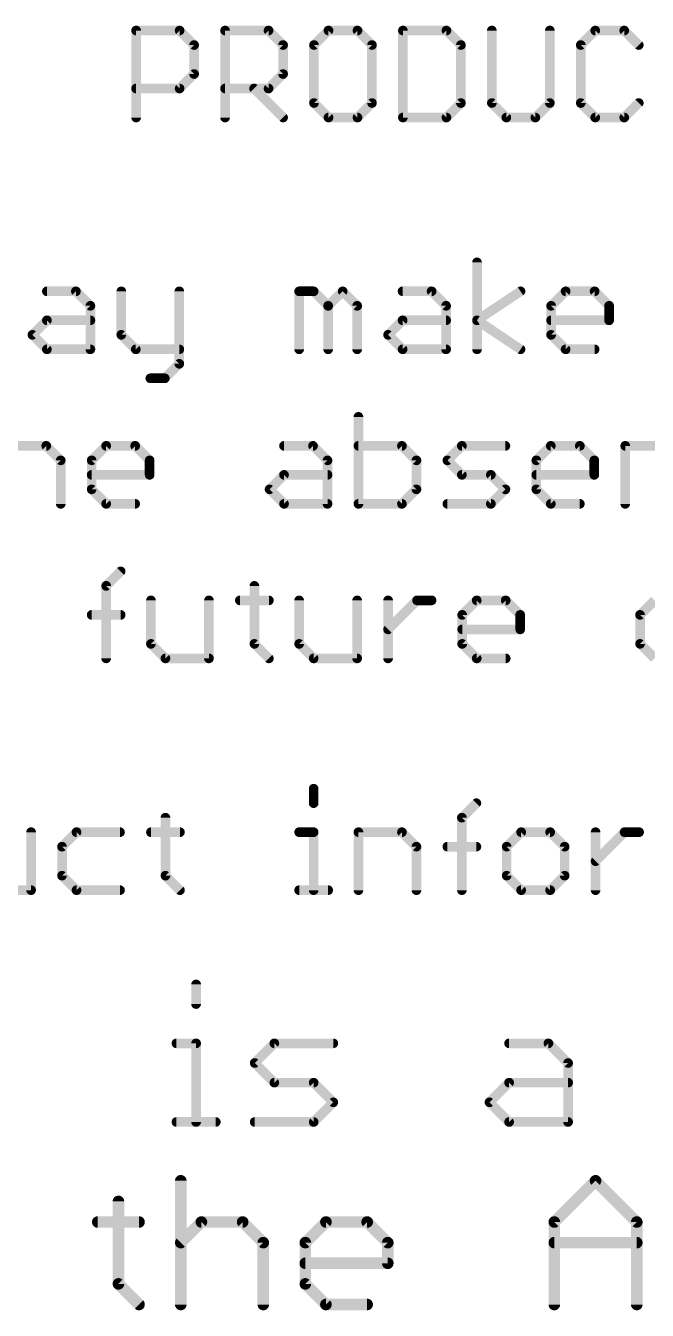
# Model space of a CAD drawing. Extents: x -20 to 130, y -23 to 56.
# Drawn here: x -10.28 to -2.1, y -22.86 to -5.97 of the extents above; entities that cross this region are included whole.
import ezdxf

# ---------------------------------------------------------------- set-up
doc = ezdxf.new("R2010")
doc.units = 0
doc.layers.add('1', color=22, linetype='CONTINUOUS')

msp = doc.modelspace()

# ---------------------------------------------------------------- linework, layer by layer
at = {"layer": '1'}
for points, const_width in [([(-8.7936, -6.0315, 1), (-8.8571, -6.0315)], 0.0635), ([(-8.8253, -5.9998, 1), (-8.8253, -6.0633)], 0.0635), ([(-8.2309, -6.0091, 1), (-8.2758, -6.054)], 0.0635), ([(-8.2533, -6.0633, 1), (-8.2533, -5.9998)], 0.0635), ([(-7.6242, -6.0315, 1), (-7.6877, -6.0315)], 0.0635), ([(-7.6559, -5.9998, 1), (-7.6559, -6.0633)], 0.0635), ([(-7.0615, -6.0091, 1), (-7.1064, -6.054)], 0.0635), ([(-7.0839, -6.0633, 1), (-7.0839, -5.9998)], 0.0635), ([(-6.2959, -5.9998, 1), (-6.2959, -6.0633)], 0.0635), ([(-6.2734, -6.054, 1), (-6.3183, -6.0091)], 0.0635), ([(-5.8921, -6.0091, 1), (-5.937, -6.054)], 0.0635), ([(-5.9146, -6.0633, 1), (-5.9146, -5.9998)], 0.0635), ([(-5.2854, -6.0315, 1), (-5.3489, -6.0315)], 0.0635), ([(-5.3171, -5.9998, 1), (-5.3171, -6.0633)], 0.0635), ([(-4.7227, -6.0091, 1), (-4.7676, -6.054)], 0.0635), ([(-4.7452, -6.0633, 1), (-4.7452, -5.9998)], 0.0635), ([(-4.116, -6.0315, 1), (-4.1795, -6.0315)], 0.0635), ([(-3.3533, -6.0315, 1), (-3.4168, -6.0315)], 0.0635), ([(-2.7877, -5.9998, 1), (-2.7877, -6.0633)], 0.0635), ([(-2.7652, -6.054, 1), (-2.8101, -6.0091)], 0.0635), ([(-2.3839, -6.0091, 1), (-2.4288, -6.054)], 0.0635), ([(-2.4064, -6.0633, 1), (-2.4064, -5.9998)], 0.0635), ([(-8.0309, -6.2222, 1), (-8.0944, -6.2222)], 0.0635), ([(-8.0851, -6.2446, 1), (-8.0402, -6.1997)], 0.0635), ([(-6.8615, -6.2222, 1), (-6.925, -6.2222)], 0.0635), ([(-6.9157, -6.2446, 1), (-6.8708, -6.1997)], 0.0635), ([(-6.4548, -6.2222, 1), (-6.5183, -6.2222)], 0.0635), ([(-6.509, -6.1997, 1), (-6.4641, -6.2446)], 0.0635), ([(-5.6921, -6.2222, 1), (-5.7556, -6.2222)], 0.0635), ([(-5.7463, -6.2446, 1), (-5.7014, -6.1997)], 0.0635), ([(-4.5227, -6.2222, 1), (-4.5862, -6.2222)], 0.0635), ([(-4.5769, -6.2446, 1), (-4.532, -6.1997)], 0.0635), ([(-2.9466, -6.2222, 1), (-3.0101, -6.2222)], 0.0635), ([(-3.0008, -6.1997, 1), (-2.9559, -6.2446)], 0.0635), ([(-2.2381, -6.2446, 1), (-2.1932, -6.1997)], 0.0635), ([(-8.0944, -6.6035, 1), (-8.0309, -6.6035)], 0.0635), ([(-8.0402, -6.626, 1), (-8.0851, -6.5811)], 0.0635), ([(-6.925, -6.6035, 1), (-6.8615, -6.6035)], 0.0635), ([(-6.8708, -6.626, 1), (-6.9157, -6.5811)], 0.0635), ([(-8.8253, -6.7624, 1), (-8.8253, -6.8259)], 0.0635), ([(-8.2758, -6.7717, 1), (-8.2309, -6.8166)], 0.0635), ([(-8.2533, -6.8259, 1), (-8.2533, -6.7624)], 0.0635), ([(-7.6559, -6.7624, 1), (-7.6559, -6.8259)], 0.0635), ([(-7.2522, -6.7717, 1), (-7.2971, -6.8166)], 0.0635), ([(-7.1064, -6.7717, 1), (-7.0615, -6.8166)], 0.0635), ([(-7.0839, -6.8259, 1), (-7.0839, -6.7624)], 0.0635), ([(-6.4641, -6.9624, 1), (-6.509, -7.0073)], 0.0635), ([(-5.7014, -7.0073, 1), (-5.7463, -6.9624)], 0.0635), ([(-4.532, -7.0073, 1), (-4.5769, -6.9624)], 0.0635), ([(-4.1253, -6.9624, 1), (-4.1702, -7.0073)], 0.0635), ([(-3.3626, -7.0073, 1), (-3.4075, -6.9624)], 0.0635), ([(-2.9559, -6.9624, 1), (-3.0008, -7.0073)], 0.0635), ([(-2.1932, -7.0073, 1), (-2.2381, -6.9624)], 0.0635), ([(-6.5183, -6.9848, 1), (-6.4548, -6.9848)], 0.0635), ([(-5.7556, -6.9848, 1), (-5.6921, -6.9848)], 0.0635), ([(-4.5862, -6.9848, 1), (-4.5227, -6.9848)], 0.0635), ([(-4.1795, -6.9848, 1), (-4.116, -6.9848)], 0.0635), ([(-3.4168, -6.9848, 1), (-3.3533, -6.9848)], 0.0635), ([(-3.0101, -6.9848, 1), (-2.9466, -6.9848)], 0.0635), ([(-8.8571, -7.1755, 1), (-8.7936, -7.1755)], 0.0635), ([(-7.6877, -7.1755, 1), (-7.6242, -7.1755)], 0.0635), ([(-6.9157, -7.198, 1), (-6.8708, -7.153)], 0.0635), ([(-6.2959, -7.1438, 1), (-6.2959, -7.2073)], 0.0635), ([(-6.3183, -7.198, 1), (-6.2734, -7.153)], 0.0635), ([(-5.937, -7.153, 1), (-5.8921, -7.198)], 0.0635), ([(-5.9146, -7.2073, 1), (-5.9146, -7.1438)], 0.0635), ([(-5.3489, -7.1755, 1), (-5.2854, -7.1755)], 0.0635), ([(-5.3171, -7.1438, 1), (-5.3171, -7.2073)], 0.0635), ([(-4.7676, -7.153, 1), (-4.7227, -7.198)], 0.0635), ([(-4.7452, -7.2073, 1), (-4.7452, -7.1438)], 0.0635), ([(-3.9571, -7.1438, 1), (-3.9571, -7.2073)], 0.0635), ([(-3.9795, -7.198, 1), (-3.9346, -7.153)], 0.0635), ([(-3.5982, -7.153, 1), (-3.5533, -7.198)], 0.0635), ([(-3.5758, -7.2073, 1), (-3.5758, -7.1438)], 0.0635), ([(-2.7877, -7.1438, 1), (-2.7877, -7.2073)], 0.0635), ([(-2.8101, -7.198, 1), (-2.7652, -7.153)], 0.0635), ([(-2.4288, -7.153, 1), (-2.3839, -7.198)], 0.0635), ([(-2.4064, -7.2073, 1), (-2.4064, -7.1438)], 0.0635), ([(-4.3109, -9.0795, 1), (-4.3744, -9.0795)], 0.0635), ([(-9.999, -9.4291, 1), (-9.999, -9.4926)], 0.0635), ([(-9.5952, -9.4384, 1), (-9.6401, -9.4833)], 0.0635), ([(-9.6176, -9.4926, 1), (-9.6176, -9.4291)], 0.0635), ([(-8.9885, -9.4609, 1), (-9.052, -9.4609)], 0.0635), ([(-8.2258, -9.4609, 1), (-8.2893, -9.4609)], 0.0635), ([(-6.6497, -9.4609, 1), (-6.7132, -9.4609)], 0.0635), ([(-6.6814, -9.4291, 1), (-6.6814, -9.4926)], 0.0635), ([(-6.4683, -9.4384, 1), (-6.5132, -9.4833)], 0.0635), ([(-6.4908, -9.4926, 1), (-6.4908, -9.4291)], 0.0635), ([(-6.087, -9.4384, 1), (-6.1319, -9.4833)], 0.0635), ([(-6.087, -9.4833, 1), (-6.1319, -9.4384)], 0.0635), ([(-5.3214, -9.4291, 1), (-5.3214, -9.4926)], 0.0635), ([(-4.9176, -9.4384, 1), (-4.9625, -9.4833)], 0.0635), ([(-4.9401, -9.4926, 1), (-4.9401, -9.4291)], 0.0635), ([(-3.753, -9.4873, 1), (-3.7883, -9.4344)], 0.0635), ([(-3.1775, -9.4291, 1), (-3.1775, -9.4926)], 0.0635), ([(-3.155, -9.4833, 1), (-3.1999, -9.4384)], 0.0635), ([(-2.7737, -9.4384, 1), (-2.8186, -9.4833)], 0.0635), ([(-2.7962, -9.4926, 1), (-2.7962, -9.4291)], 0.0635), ([(-9.3952, -9.6515, 1), (-9.4587, -9.6515)], 0.0635), ([(-9.4494, -9.674, 1), (-9.4045, -9.6291)], 0.0635), ([(-6.2684, -9.6515, 1), (-6.3319, -9.6515)], 0.0635), ([(-6.3226, -9.6291, 1), (-6.2777, -9.674)], 0.0635), ([(-6.3226, -9.674, 1), (-6.2777, -9.6291)], 0.0635), ([(-5.887, -9.6515, 1), (-5.9505, -9.6515)], 0.0635), ([(-5.9412, -9.674, 1), (-5.8963, -9.6291)], 0.0635), ([(-4.7176, -9.6515, 1), (-4.7811, -9.6515)], 0.0635), ([(-4.7718, -9.674, 1), (-4.7269, -9.6291)], 0.0635), ([(-3.3364, -9.6515, 1), (-3.3999, -9.6515)], 0.0635), ([(-3.3906, -9.6291, 1), (-3.3457, -9.674)], 0.0635), ([(-2.5737, -9.6515, 1), (-2.6372, -9.6515)], 0.0635), ([(-2.6279, -9.674, 1), (-2.583, -9.6291)], 0.0635), ([(-9.999, -9.8104, 1), (-9.999, -9.8739)], 0.0635), ([(-9.9765, -9.8646, 1), (-10.0214, -9.8197)], 0.0635), ([(-9.427, -9.8739, 1), (-9.427, -9.8104)], 0.0635), ([(-5.3214, -9.8104, 1), (-5.3214, -9.8739)], 0.0635), ([(-5.2989, -9.8646, 1), (-5.3438, -9.8197)], 0.0635), ([(-4.7494, -9.8739, 1), (-4.7494, -9.8104)], 0.0635), ([(-4.325, -9.8158, 1), (-4.3603, -9.8686)], 0.0635), ([(-4.3603, -9.8158, 1), (-4.325, -9.8686)], 0.0635), ([(-3.3681, -9.8104, 1), (-3.3681, -9.8739)], 0.0635), ([(-2.6055, -9.8739, 1), (-2.6055, -9.8104)], 0.0635), ([(-2.6372, -9.8422, 1), (-2.5737, -9.8422)], 0.0635), ([(-10.1672, -10.0104, 1), (-10.2121, -10.0553)], 0.0635), ([(-10.2121, -10.0104, 1), (-10.1672, -10.0553)], 0.0635), ([(-9.052, -10.0328, 1), (-8.9885, -10.0328)], 0.0635), ([(-8.9978, -10.0104, 1), (-9.0427, -10.0553)], 0.0635), ([(-5.4896, -10.0104, 1), (-5.5345, -10.0553)], 0.0635), ([(-5.5345, -10.0104, 1), (-5.4896, -10.0553)], 0.0635), ([(-3.3999, -10.0328, 1), (-3.3364, -10.0328)], 0.0635), ([(-3.3457, -10.0104, 1), (-3.3906, -10.0553)], 0.0635), ([(-9.999, -10.1918, 1), (-9.999, -10.2553)], 0.0635), ([(-10.0214, -10.246, 1), (-9.9765, -10.201)], 0.0635), ([(-9.4587, -10.2235, 1), (-9.3952, -10.2235)], 0.0635), ([(-9.427, -10.2553, 1), (-9.427, -10.1918)], 0.0635), ([(-8.8296, -10.1918, 1), (-8.8296, -10.2553)], 0.0635), ([(-8.852, -10.246, 1), (-8.8071, -10.201)], 0.0635), ([(-8.2576, -10.2553, 1), (-8.2576, -10.1918)], 0.0635), ([(-6.7132, -10.2235, 1), (-6.6497, -10.2235)], 0.0635), ([(-6.3319, -10.2235, 1), (-6.2684, -10.2235)], 0.0635), ([(-5.9505, -10.2235, 1), (-5.887, -10.2235)], 0.0635), ([(-5.3214, -10.1918, 1), (-5.3214, -10.2553)], 0.0635), ([(-5.3438, -10.246, 1), (-5.2989, -10.201)], 0.0635), ([(-4.7811, -10.2235, 1), (-4.7176, -10.2235)], 0.0635), ([(-4.7494, -10.2553, 1), (-4.7494, -10.1918)], 0.0635), ([(-4.3744, -10.2235, 1), (-4.3109, -10.2235)], 0.0635), ([(-3.7883, -10.2499, 1), (-3.753, -10.1971)], 0.0635), ([(-3.1775, -10.1918, 1), (-3.1775, -10.2553)], 0.0635), ([(-3.1999, -10.246, 1), (-3.155, -10.201)], 0.0635), ([(-2.7962, -10.2553, 1), (-2.7962, -10.1918)], 0.0635), ([(-8.2893, -10.4142, 1), (-8.2258, -10.4142)], 0.0635), ([(-8.2351, -10.4366, 1), (-8.28, -10.3917)], 0.0635), ([(-8.6389, -10.5731, 1), (-8.6389, -10.6366)], 0.0635), ([(-8.4707, -10.5824, 1), (-8.4258, -10.6273)], 0.0635), ([(-8.4482, -10.6366, 1), (-8.4482, -10.5731)], 0.0635), ([(-5.8701, -11.1115, 1), (-5.9336, -11.1115)], 0.0635), ([(-9.985, -11.4704, 1), (-10.0299, -11.5153)], 0.0635), ([(-10.0074, -11.5246, 1), (-10.0074, -11.4611)], 0.0635), ([(-9.2194, -11.4611, 1), (-9.2194, -11.5246)], 0.0635), ([(-9.1969, -11.5153, 1), (-9.2418, -11.4704)], 0.0635), ([(-8.8156, -11.4704, 1), (-8.8605, -11.5153)], 0.0635), ([(-8.838, -11.5246, 1), (-8.838, -11.4611)], 0.0635), ([(-6.8806, -11.4611, 1), (-6.8806, -11.5246)], 0.0635), ([(-6.4768, -11.4704, 1), (-6.5217, -11.5153)], 0.0635), ([(-6.4992, -11.5246, 1), (-6.4992, -11.4611)], 0.0635), ([(-5.9018, -11.4611, 1), (-5.9018, -11.5246)], 0.0635), ([(-5.3074, -11.4704, 1), (-5.3523, -11.5153)], 0.0635), ([(-5.3299, -11.5246, 1), (-5.3299, -11.4611)], 0.0635), ([(-4.5418, -11.4611, 1), (-4.5418, -11.5246)], 0.0635), ([(-4.5193, -11.5153, 1), (-4.5642, -11.4704)], 0.0635), ([(-3.9698, -11.5246, 1), (-3.9698, -11.4611)], 0.0635), ([(-3.3724, -11.4611, 1), (-3.3724, -11.5246)], 0.0635), ([(-3.3499, -11.5153, 1), (-3.3948, -11.4704)], 0.0635), ([(-2.9686, -11.4704, 1), (-3.0135, -11.5153)], 0.0635), ([(-2.9911, -11.5246, 1), (-2.9911, -11.4611)], 0.0635), ([(-2.3937, -11.4611, 1), (-2.3937, -11.5246)], 0.0635), ([(-2.3619, -11.4929, 1), (-2.4254, -11.4929)], 0.0635), ([(-9.785, -11.6835, 1), (-9.8485, -11.6835)], 0.0635), ([(-9.8392, -11.706, 1), (-9.7943, -11.6611)], 0.0635), ([(-9.3783, -11.6835, 1), (-9.4418, -11.6835)], 0.0635), ([(-9.4325, -11.6611, 1), (-9.3876, -11.706)], 0.0635), ([(-8.6156, -11.6835, 1), (-8.6791, -11.6835)], 0.0635), ([(-8.6698, -11.706, 1), (-8.6249, -11.6611)], 0.0635), ([(-6.2768, -11.6835, 1), (-6.3403, -11.6835)], 0.0635), ([(-6.331, -11.706, 1), (-6.2861, -11.6611)], 0.0635), ([(-5.1074, -11.6835, 1), (-5.1709, -11.6835)], 0.0635), ([(-5.1616, -11.706, 1), (-5.1167, -11.6611)], 0.0635), ([(-4.71, -11.6611, 1), (-4.7549, -11.706)], 0.0635), ([(-4.7549, -11.6611, 1), (-4.71, -11.706)], 0.0635), ([(-3.5313, -11.6835, 1), (-3.5948, -11.6835)], 0.0635), ([(-3.5855, -11.6611, 1), (-3.5406, -11.706)], 0.0635), ([(-2.7686, -11.6835, 1), (-2.8321, -11.6835)], 0.0635), ([(-2.8228, -11.706, 1), (-2.7779, -11.6611)], 0.0635), ([(-9.41, -11.8424, 1), (-9.41, -11.9059)], 0.0635), ([(-8.6474, -11.9059, 1), (-8.6474, -11.8424)], 0.0635), ([(-6.8806, -11.8424, 1), (-6.8806, -11.9059)], 0.0635), ([(-6.8581, -11.8966, 1), (-6.903, -11.8517)], 0.0635), ([(-6.3086, -11.9059, 1), (-6.3086, -11.8424)], 0.0635), ([(-4.5418, -11.8424, 1), (-4.5418, -11.9059)], 0.0635), ([(-4.5642, -11.8966, 1), (-4.5193, -11.8517)], 0.0635), ([(-4.138, -11.8517, 1), (-4.1829, -11.8966)], 0.0635), ([(-4.1605, -11.9059, 1), (-4.1605, -11.8424)], 0.0635), ([(-3.563, -11.8424, 1), (-3.563, -11.9059)], 0.0635), ([(-2.8004, -11.9059, 1), (-2.8004, -11.8424)], 0.0635), ([(-8.6791, -11.8742, 1), (-8.6156, -11.8742)], 0.0635), ([(-2.8321, -11.8742, 1), (-2.7686, -11.8742)], 0.0635), ([(-9.4418, -12.0648, 1), (-9.3783, -12.0648)], 0.0635), ([(-9.3876, -12.0424, 1), (-9.4325, -12.0873)], 0.0635), ([(-7.0488, -12.0424, 1), (-7.0937, -12.0873)], 0.0635), ([(-7.0937, -12.0424, 1), (-7.0488, -12.0873)], 0.0635), ([(-5.1709, -12.0648, 1), (-5.1074, -12.0648)], 0.0635), ([(-5.1167, -12.0873, 1), (-5.1616, -12.0424)], 0.0635), ([(-3.9473, -12.0873, 1), (-3.9922, -12.0424)], 0.0635), ([(-3.9922, -12.0873, 1), (-3.9473, -12.0424)], 0.0635), ([(-3.5948, -12.0648, 1), (-3.5313, -12.0648)], 0.0635), ([(-3.5406, -12.0424, 1), (-3.5855, -12.0873)], 0.0635), ([(-9.8485, -12.2555, 1), (-9.785, -12.2555)], 0.0635), ([(-9.2194, -12.2238, 1), (-9.2194, -12.2873)], 0.0635), ([(-9.2418, -12.278, 1), (-9.1969, -12.233)], 0.0635), ([(-8.838, -12.2873, 1), (-8.838, -12.2238)], 0.0635), ([(-6.8806, -12.2238, 1), (-6.8806, -12.2873)], 0.0635), ([(-6.903, -12.278, 1), (-6.8581, -12.233)], 0.0635), ([(-6.3403, -12.2555, 1), (-6.2768, -12.2555)], 0.0635), ([(-6.3086, -12.2873, 1), (-6.3086, -12.2238)], 0.0635), ([(-5.9018, -12.2238, 1), (-5.9018, -12.2873)], 0.0635), ([(-5.9336, -12.2555, 1), (-5.8701, -12.2555)], 0.0635), ([(-5.3523, -12.233, 1), (-5.3074, -12.278)], 0.0635), ([(-5.3299, -12.2873, 1), (-5.3299, -12.2238)], 0.0635), ([(-4.7324, -12.2238, 1), (-4.7324, -12.2873)], 0.0635), ([(-4.1829, -12.233, 1), (-4.138, -12.278)], 0.0635), ([(-4.1605, -12.2873, 1), (-4.1605, -12.2238)], 0.0635), ([(-3.3724, -12.2238, 1), (-3.3724, -12.2873)], 0.0635), ([(-3.3948, -12.278, 1), (-3.3499, -12.233)], 0.0635), ([(-2.9911, -12.2873, 1), (-2.9911, -12.2238)], 0.0635), ([(-2.4254, -12.2555, 1), (-2.3619, -12.2555)], 0.0635), ([(-9.0063, -13.166, 1), (-9.0512, -13.1211)], 0.0635), ([(-9.1876, -13.3342, 1), (-9.2511, -13.3342)], 0.0635), ([(-9.2418, -13.3117, 1), (-9.1969, -13.3566)], 0.0635), ([(-7.2386, -13.3342, 1), (-7.3021, -13.3342)], 0.0635), ([(-8.5987, -13.5249, 1), (-8.6622, -13.5249)], 0.0635), ([(-7.836, -13.5249, 1), (-7.8995, -13.5249)], 0.0635), ([(-7.461, -13.4931, 1), (-7.461, -13.5566)], 0.0635), ([(-7.0797, -13.5566, 1), (-7.0797, -13.4931)], 0.0635), ([(-6.6497, -13.5249, 1), (-6.7132, -13.5249)], 0.0635), ([(-5.887, -13.5249, 1), (-5.9505, -13.5249)], 0.0635), ([(-5.4803, -13.5249, 1), (-5.5438, -13.5249)], 0.0635), ([(-5.1307, -13.4931, 1), (-5.1307, -13.5566)], 0.0635), ([(-5.1083, -13.5473, 1), (-5.1532, -13.5024)], 0.0635), ([(-4.9401, -13.5566, 1), (-4.9401, -13.4931)], 0.0635), ([(-4.3469, -13.4931, 1), (-4.3469, -13.5566)], 0.0635), ([(-4.3244, -13.5473, 1), (-4.3693, -13.5024)], 0.0635), ([(-3.9431, -13.5024, 1), (-3.988, -13.5473)], 0.0635), ([(-3.9656, -13.5566, 1), (-3.9656, -13.4931)], 0.0635), ([(-9.41, -13.6838, 1), (-9.41, -13.7473)], 0.0635), ([(-9.0287, -13.7473, 1), (-9.0287, -13.6838)], 0.0635), ([(-4.5058, -13.7155, 1), (-4.5693, -13.7155)], 0.0635), ([(-4.56, -13.6931, 1), (-4.5151, -13.738)], 0.0635), ([(-3.7431, -13.7155, 1), (-3.8066, -13.7155)], 0.0635), ([(-3.7973, -13.738, 1), (-3.7524, -13.6931)], 0.0635), ([(-2.167, -13.7155, 1), (-2.2305, -13.7155)], 0.0635), ([(-2.2212, -13.6931, 1), (-2.1763, -13.738)], 0.0635), ([(-4.5375, -13.8744, 1), (-4.5375, -13.9379)], 0.0635), ([(-3.7749, -13.9379, 1), (-3.7749, -13.8744)], 0.0635), ([(-5.5345, -13.8837, 1), (-5.4896, -13.9286)], 0.0635), ([(-3.8066, -13.9062, 1), (-3.7431, -13.9062)], 0.0635), ([(-8.6622, -14.0968, 1), (-8.5987, -14.0968)], 0.0635), ([(-8.608, -14.0744, 1), (-8.6529, -14.1193)], 0.0635), ([(-7.3021, -14.0968, 1), (-7.2386, -14.0968)], 0.0635), ([(-7.2479, -14.0744, 1), (-7.2928, -14.1193)], 0.0635), ([(-6.659, -14.0744, 1), (-6.7039, -14.1193)], 0.0635), ([(-6.7132, -14.0968, 1), (-6.6497, -14.0968)], 0.0635), ([(-4.5151, -14.0744, 1), (-4.56, -14.1193)], 0.0635), ([(-4.5693, -14.0968, 1), (-4.5058, -14.0968)], 0.0635), ([(-2.2305, -14.0968, 1), (-2.167, -14.0968)], 0.0635), ([(-2.1763, -14.0744, 1), (-2.2212, -14.1193)], 0.0635), ([(-9.2511, -14.2875, 1), (-9.1876, -14.2875)], 0.0635), ([(-8.4398, -14.2558, 1), (-8.4398, -14.3193)], 0.0635), ([(-8.4622, -14.31, 1), (-8.4173, -14.265)], 0.0635), ([(-7.8995, -14.2875, 1), (-7.836, -14.2875)], 0.0635), ([(-7.8678, -14.3193, 1), (-7.8678, -14.2558)], 0.0635), ([(-7.1022, -14.31, 1), (-7.0573, -14.265)], 0.0635), ([(-6.4908, -14.2558, 1), (-6.4908, -14.3193)], 0.0635), ([(-6.5132, -14.31, 1), (-6.4683, -14.265)], 0.0635), ([(-5.9505, -14.2875, 1), (-5.887, -14.2875)], 0.0635), ([(-5.9188, -14.3193, 1), (-5.9188, -14.2558)], 0.0635), ([(-5.5438, -14.2875, 1), (-5.4803, -14.2875)], 0.0635), ([(-4.3469, -14.2558, 1), (-4.3469, -14.3193)], 0.0635), ([(-4.3693, -14.31, 1), (-4.3244, -14.265)], 0.0635), ([(-3.9656, -14.3193, 1), (-3.9656, -14.2558)], 0.0635), ([(-6.459, -16.0009, 1), (-6.5225, -16.0009)], 0.0635), ([(-6.5225, -16.1915, 1), (-6.459, -16.1915)], 0.0635), ([(-4.3287, -16.214, 1), (-4.3736, -16.1691)], 0.0635), ([(-8.408, -16.3822, 1), (-8.4715, -16.3822)], 0.0635), ([(-4.51, -16.3822, 1), (-4.5735, -16.3822)], 0.0635), ([(-4.5642, -16.3597, 1), (-4.5193, -16.4046)], 0.0635), ([(-10.1748, -16.5729, 1), (-10.2383, -16.5729)], 0.0635), ([(-9.6092, -16.5411, 1), (-9.6092, -16.6046)], 0.0635), ([(-9.5867, -16.5953, 1), (-9.6316, -16.5504)], 0.0635), ([(-9.0372, -16.6046, 1), (-9.0372, -16.5411)], 0.0635), ([(-8.6304, -16.5411, 1), (-8.6304, -16.6046)], 0.0635), ([(-8.2491, -16.6046, 1), (-8.2491, -16.5411)], 0.0635), ([(-6.6814, -16.5411, 1), (-6.6814, -16.6046)], 0.0635), ([(-6.459, -16.5729, 1), (-6.5225, -16.5729)], 0.0635), ([(-6.4908, -16.6046, 1), (-6.4908, -16.5411)], 0.0635), ([(-5.8701, -16.5729, 1), (-5.9336, -16.5729)], 0.0635), ([(-5.9018, -16.5411, 1), (-5.9018, -16.6046)], 0.0635), ([(-5.3074, -16.5504, 1), (-5.3523, -16.5953)], 0.0635), ([(-5.3299, -16.6046, 1), (-5.3299, -16.5411)], 0.0635), ([(-3.7622, -16.5411, 1), (-3.7622, -16.6046)], 0.0635), ([(-3.7397, -16.5953, 1), (-3.7846, -16.5504)], 0.0635), ([(-3.3584, -16.5504, 1), (-3.4033, -16.5953)], 0.0635), ([(-3.3809, -16.6046, 1), (-3.3809, -16.5411)], 0.0635), ([(-2.7517, -16.5729, 1), (-2.8152, -16.5729)], 0.0635), ([(-2.4021, -16.5411, 1), (-2.4021, -16.6046)], 0.0635), ([(-2.3797, -16.5953, 1), (-2.4246, -16.5504)], 0.0635), ([(-2.2115, -16.6046, 1), (-2.2115, -16.5411)], 0.0635), ([(-9.7681, -16.7635, 1), (-9.8316, -16.7635)], 0.0635), ([(-9.8223, -16.7411, 1), (-9.7774, -16.786)], 0.0635), ([(-5.1074, -16.7635, 1), (-5.1709, -16.7635)], 0.0635), ([(-5.1616, -16.786, 1), (-5.1167, -16.7411)], 0.0635), ([(-4.7324, -16.7318, 1), (-4.7324, -16.7953)], 0.0635), ([(-4.3511, -16.7953, 1), (-4.3511, -16.7318)], 0.0635), ([(-3.9211, -16.7635, 1), (-3.9846, -16.7635)], 0.0635), ([(-3.9753, -16.7411, 1), (-3.9304, -16.786)], 0.0635), ([(-3.1584, -16.7635, 1), (-3.2219, -16.7635)], 0.0635), ([(-3.2126, -16.786, 1), (-3.1677, -16.7411)], 0.0635), ([(-2.8059, -16.9317, 1), (-2.761, -16.9766)], 0.0635), ([(-9.7774, -17.1224, 1), (-9.8223, -17.1673)], 0.0635), ([(-9.8316, -17.1448, 1), (-9.7681, -17.1448)], 0.0635), ([(-8.4715, -17.1448, 1), (-8.408, -17.1448)], 0.0635), ([(-8.4173, -17.1224, 1), (-8.4622, -17.1673)], 0.0635), ([(-3.9304, -17.1224, 1), (-3.9753, -17.1673)], 0.0635), ([(-3.9846, -17.1448, 1), (-3.9211, -17.1448)], 0.0635), ([(-3.2219, -17.1448, 1), (-3.1584, -17.1448)], 0.0635), ([(-3.1677, -17.1673, 1), (-3.2126, -17.1224)], 0.0635), ([(-10.2383, -17.3355, 1), (-10.1748, -17.3355)], 0.0635), ([(-10.2066, -17.3672, 1), (-10.2066, -17.3038)], 0.0635), ([(-9.6092, -17.3038, 1), (-9.6092, -17.3672)], 0.0635), ([(-9.6316, -17.358, 1), (-9.5867, -17.313)], 0.0635), ([(-9.0372, -17.3672, 1), (-9.0372, -17.3038)], 0.0635), ([(-8.2716, -17.358, 1), (-8.2267, -17.313)], 0.0635), ([(-6.6814, -17.3038, 1), (-6.6814, -17.3672)], 0.0635), ([(-6.5225, -17.3355, 1), (-6.459, -17.3355)], 0.0635), ([(-6.3001, -17.3672, 1), (-6.3001, -17.3038)], 0.0635), ([(-5.9336, -17.3355, 1), (-5.8701, -17.3355)], 0.0635), ([(-5.1709, -17.3355, 1), (-5.1074, -17.3355)], 0.0635), ([(-4.5735, -17.3355, 1), (-4.51, -17.3355)], 0.0635), ([(-3.7622, -17.3038, 1), (-3.7622, -17.3672)], 0.0635), ([(-3.7846, -17.358, 1), (-3.7397, -17.313)], 0.0635), ([(-3.4033, -17.313, 1), (-3.3584, -17.358)], 0.0635), ([(-3.3809, -17.3672, 1), (-3.3809, -17.3038)], 0.0635), ([(-2.8152, -17.3355, 1), (-2.7517, -17.3355)], 0.0635), ([(-8.005, -18.5743, 1), (-8.0685, -18.5743)], 0.0635), ([(-8.0685, -18.8328, 1), (-8.005, -18.8328)], 0.0635), ([(-8.2952, -19.3179, 1), (-8.2952, -19.3814)], 0.0635), ([(-8.005, -19.3497, 1), (-8.0685, -19.3497)], 0.0635), ([(-8.0367, -19.3814, 1), (-8.0367, -19.3179)], 0.0635), ([(-7.0077, -19.3179, 1), (-7.0077, -19.3814)], 0.0635), ([(-6.9852, -19.3721, 1), (-7.0301, -19.3272)], 0.0635), ([(-6.2323, -19.3814, 1), (-6.2323, -19.3179)], 0.0635), ([(-3.9205, -19.3179, 1), (-3.9205, -19.3814)], 0.0635), ([(-3.3811, -19.3272, 1), (-3.426, -19.3721)], 0.0635), ([(-3.4035, -19.3814, 1), (-3.4035, -19.3179)], 0.0635), ([(-7.2437, -19.5857, 1), (-7.2886, -19.6306)], 0.0635), ([(-7.2886, -19.5857, 1), (-7.2437, -19.6306)], 0.0635), ([(-3.1133, -19.6081, 1), (-3.1768, -19.6081)], 0.0635), ([(-3.1675, -19.6306, 1), (-3.1226, -19.5857)], 0.0635), ([(-7.0077, -19.8348, 1), (-7.0077, -19.8983)], 0.0635), ([(-7.0301, -19.889, 1), (-6.9852, -19.8441)], 0.0635), ([(-6.4683, -19.8441, 1), (-6.5132, -19.889)], 0.0635), ([(-6.4908, -19.8983, 1), (-6.4908, -19.8348)], 0.0635), ([(-3.9205, -19.8348, 1), (-3.9205, -19.8983)], 0.0635), ([(-3.898, -19.889, 1), (-3.9429, -19.8441)], 0.0635), ([(-3.1451, -19.8983, 1), (-3.1451, -19.8348)], 0.0635), ([(-6.2548, -20.1475, 1), (-6.2099, -20.1026)], 0.0635), ([(-6.2099, -20.1475, 1), (-6.2548, -20.1026)], 0.0635), ([(-4.1565, -20.1026, 1), (-4.2014, -20.1475)], 0.0635), ([(-4.2014, -20.1026, 1), (-4.1565, -20.1475)], 0.0635), ([(-8.2952, -20.3518, 1), (-8.2952, -20.4153)], 0.0635), ([(-8.0685, -20.3835, 1), (-8.005, -20.3835)], 0.0635), ([(-7.7783, -20.4153, 1), (-7.7783, -20.3518)], 0.0635), ([(-7.2661, -20.3518, 1), (-7.2661, -20.4153)], 0.0635), ([(-6.5132, -20.361, 1), (-6.4683, -20.406)], 0.0635), ([(-6.4908, -20.4153, 1), (-6.4908, -20.3518)], 0.0635), ([(-3.9205, -20.3518, 1), (-3.9205, -20.4153)], 0.0635), ([(-3.9429, -20.406, 1), (-3.898, -20.361)], 0.0635), ([(-3.1768, -20.3835, 1), (-3.1133, -20.3835)], 0.0635), ([(-3.1451, -20.4153, 1), (-3.1451, -20.3518)], 0.0635), ([(-8.1999, -21.1568, 1), (-8.2761, -21.1568)], 0.0762), ([(-2.7572, -21.1299, 1), (-2.8111, -21.1838)], 0.0762), ([(-2.7572, -21.1838, 1), (-2.8111, -21.1299)], 0.0762), ([(-9.0202, -21.428, 1), (-9.0964, -21.428)], 0.0762), ([(-9.3294, -21.661, 1), (-9.3294, -21.7372)], 0.0762), ([(-8.7871, -21.7372, 1), (-8.7871, -21.661)], 0.0762), ([(-7.9668, -21.661, 1), (-7.9668, -21.7372)], 0.0762), ([(-7.9399, -21.7261, 1), (-7.9938, -21.6722)], 0.0762), ([(-7.3976, -21.6722, 1), (-7.4514, -21.7261)], 0.0762), ([(-7.4245, -21.7372, 1), (-7.4245, -21.661)], 0.0762), ([(-6.3297, -21.661, 1), (-6.3297, -21.7372)], 0.0762), ([(-6.3027, -21.7261, 1), (-6.3566, -21.6722)], 0.0762), ([(-5.7604, -21.6722, 1), (-5.8143, -21.7261)], 0.0762), ([(-5.7873, -21.7372, 1), (-5.7873, -21.661)], 0.0762), ([(-3.3535, -21.6722, 1), (-3.2996, -21.7261)], 0.0762), ([(-3.2884, -21.6991, 1), (-3.3646, -21.6991)], 0.0762), ([(-2.2038, -21.6991, 1), (-2.28, -21.6991)], 0.0762), ([(-2.2688, -21.7261, 1), (-2.2149, -21.6722)], 0.0762), ([(-8.2649, -21.9434, 1), (-8.211, -21.9972)], 0.0762), ([(-7.1152, -21.9703, 1), (-7.1914, -21.9703)], 0.0762), ([(-7.1803, -21.9972, 1), (-7.1264, -21.9434)], 0.0762), ([(-6.5627, -21.9703, 1), (-6.6389, -21.9703)], 0.0762), ([(-6.6278, -21.9434, 1), (-6.5739, -21.9972)], 0.0762), ([(-5.4781, -21.9703, 1), (-5.5543, -21.9703)], 0.0762), ([(-5.5431, -21.9972, 1), (-5.4892, -21.9434)], 0.0762), ([(-3.3265, -21.9322, 1), (-3.3265, -22.0084)], 0.0762), ([(-2.2419, -22.0084, 1), (-2.2419, -21.9322)], 0.0762), ([(-6.6008, -22.2034, 1), (-6.6008, -22.2796)], 0.0762), ([(-5.5543, -22.2415, 1), (-5.4781, -22.2415)], 0.0762), ([(-5.5162, -22.2796, 1), (-5.5162, -22.2034)], 0.0762), ([(-9.0313, -22.4857, 1), (-9.0852, -22.5396)], 0.0762), ([(-6.5739, -22.4857, 1), (-6.6278, -22.5396)], 0.0762), ([(-9.0964, -22.5126, 1), (-9.0202, -22.5126)], 0.0762), ([(-6.6389, -22.5126, 1), (-6.5627, -22.5126)], 0.0762), ([(-8.814, -22.8107, 1), (-8.7602, -22.7569)], 0.0762), ([(-8.2761, -22.7838, 1), (-8.1999, -22.7838)], 0.0762), ([(-7.1914, -22.7838, 1), (-7.1152, -22.7838)], 0.0762), ([(-6.3297, -22.7457, 1), (-6.3297, -22.8219)], 0.0762), ([(-6.3566, -22.8107, 1), (-6.3027, -22.7569)], 0.0762), ([(-5.7873, -22.8219, 1), (-5.7873, -22.7457)], 0.0762), ([(-3.3646, -22.7838, 1), (-3.2884, -22.7838)], 0.0762), ([(-2.28, -22.7838, 1), (-2.2038, -22.7838)], 0.0762)]:
    msp.add_lwpolyline(points, format="xyb", dxfattribs=dict(at, const_width=const_width))
for points, const_width in [([(-8.8253, -7.1755), (-8.8253, -6.0315)], 0.127), ([(-8.8253, -6.0315), (-8.2533, -6.0315)], 0.127), ([(-8.2533, -6.0315), (-8.0627, -6.2222)], 0.127), ([(-7.6559, -7.1755), (-7.6559, -6.0315)], 0.127), ([(-7.6559, -6.0315), (-7.0839, -6.0315)], 0.127), ([(-7.0839, -6.0315), (-6.8933, -6.2222)], 0.127), ([(-6.2959, -6.0315), (-6.4865, -6.2222)], 0.127), ([(-5.9146, -6.0315), (-6.2959, -6.0315)], 0.127), ([(-5.7239, -6.2222), (-5.9146, -6.0315)], 0.127), ([(-5.3171, -6.0315), (-5.3171, -7.1755)], 0.127), ([(-4.7452, -6.0315), (-5.3171, -6.0315)], 0.127), ([(-4.5545, -6.2222), (-4.7452, -6.0315)], 0.127), ([(-4.1477, -6.0315), (-4.1477, -6.9848)], 0.127), ([(-3.3851, -6.9848), (-3.3851, -6.0315)], 0.127), ([(-2.7877, -6.0315), (-2.9783, -6.2222)], 0.127), ([(-2.4064, -6.0315), (-2.7877, -6.0315)], 0.127), ([(-2.2157, -6.2222), (-2.4064, -6.0315)], 0.127), ([(-8.0627, -6.2222), (-8.0627, -6.6035)], 0.127), ([(-6.8933, -6.2222), (-6.8933, -6.6035)], 0.127), ([(-6.4865, -6.2222), (-6.4865, -6.9848)], 0.127), ([(-5.7239, -6.9848), (-5.7239, -6.2222)], 0.127), ([(-4.5545, -6.9848), (-4.5545, -6.2222)], 0.127), ([(-2.9783, -6.2222), (-2.9783, -6.9848)], 0.127), ([(-8.0627, -6.6035), (-8.2533, -6.7942)], 0.127), ([(-6.8933, -6.6035), (-7.0839, -6.7942)], 0.127), ([(-8.2533, -6.7942), (-8.8253, -6.7942)], 0.127), ([(-7.0839, -6.7942), (-7.6559, -6.7942)], 0.127), ([(-7.2746, -6.7942), (-6.8933, -7.1755)], 0.127), ([(-6.4865, -6.9848), (-6.2959, -7.1755)], 0.127), ([(-5.9146, -7.1755), (-5.7239, -6.9848)], 0.127), ([(-4.7452, -7.1755), (-4.5545, -6.9848)], 0.127), ([(-4.1477, -6.9848), (-3.9571, -7.1755)], 0.127), ([(-3.5758, -7.1755), (-3.3851, -6.9848)], 0.127), ([(-2.9783, -6.9848), (-2.7877, -7.1755)], 0.127), ([(-2.4064, -7.1755), (-2.2157, -6.9848)], 0.127), ([(-6.2959, -7.1755), (-5.9146, -7.1755)], 0.127), ([(-5.3171, -7.1755), (-4.7452, -7.1755)], 0.127), ([(-3.9571, -7.1755), (-3.5758, -7.1755)], 0.127), ([(-2.7877, -7.1755), (-2.4064, -7.1755)], 0.127), ([(-4.3426, -10.2235), (-4.3426, -9.0795)], 0.127), ([(-9.999, -9.4609), (-9.6176, -9.4609)], 0.127), ([(-9.6176, -9.4609), (-9.427, -9.6515)], 0.127), ([(-9.0202, -9.4609), (-9.0202, -10.0328)], 0.127), ([(-8.2576, -9.4609), (-8.2576, -10.4142)], 0.127), ([(-6.6814, -10.2235), (-6.6814, -9.4609)], 0.127), ([(-6.6814, -9.4609), (-6.4908, -9.4609)], 0.127), ([(-6.4908, -9.4609), (-6.3001, -9.6515)], 0.127), ([(-6.3001, -9.6515), (-6.1095, -9.4609)], 0.127), ([(-6.1095, -9.4609), (-5.9188, -9.6515)], 0.127), ([(-5.3214, -9.4609), (-4.9401, -9.4609)], 0.127), ([(-4.9401, -9.4609), (-4.7494, -9.6515)], 0.127), ([(-4.3426, -9.8422), (-3.7707, -9.4609)], 0.127), ([(-3.3681, -9.6515), (-3.1775, -9.4609)], 0.127), ([(-3.1775, -9.4609), (-2.7962, -9.4609)], 0.127), ([(-2.7962, -9.4609), (-2.6055, -9.6515)], 0.127), ([(-9.427, -9.6515), (-9.427, -10.2235)], 0.127), ([(-6.3001, -9.6515), (-6.3001, -10.2235)], 0.127), ([(-5.9188, -9.6515), (-5.9188, -10.2235)], 0.127), ([(-4.7494, -9.6515), (-4.7494, -10.2235)], 0.127), ([(-3.3681, -10.0328), (-3.3681, -9.6515)], 0.127), ([(-2.6055, -9.6515), (-2.6055, -9.8422)], 0.127), ([(-10.1896, -10.0328), (-9.999, -9.8422)], 0.127), ([(-9.999, -9.8422), (-9.427, -9.8422)], 0.127), ([(-5.512, -10.0328), (-5.3214, -9.8422)], 0.127), ([(-5.3214, -9.8422), (-4.7494, -9.8422)], 0.127), ([(-3.7707, -10.2235), (-4.3426, -9.8422)], 0.127), ([(-2.6055, -9.8422), (-3.3681, -9.8422)], 0.127), ([(-9.999, -10.2235), (-10.1896, -10.0328)], 0.127), ([(-9.0202, -10.0328), (-8.8296, -10.2235)], 0.127), ([(-5.3214, -10.2235), (-5.512, -10.0328)], 0.127), ([(-3.1775, -10.2235), (-3.3681, -10.0328)], 0.127), ([(-9.427, -10.2235), (-9.999, -10.2235)], 0.127), ([(-8.8296, -10.2235), (-8.2576, -10.2235)], 0.127), ([(-4.7494, -10.2235), (-5.3214, -10.2235)], 0.127), ([(-2.7962, -10.2235), (-3.1775, -10.2235)], 0.127), ([(-8.2576, -10.4142), (-8.4482, -10.6048)], 0.127), ([(-8.4482, -10.6048), (-8.6389, -10.6048)], 0.127), ([(-5.9018, -11.1115), (-5.9018, -12.2555)], 0.127), ([(-10.3888, -11.4929), (-10.0074, -11.4929)], 0.127), ([(-10.0074, -11.4929), (-9.8168, -11.6835)], 0.127), ([(-9.41, -11.6835), (-9.2194, -11.4929)], 0.127), ([(-9.2194, -11.4929), (-8.838, -11.4929)], 0.127), ([(-8.838, -11.4929), (-8.6474, -11.6835)], 0.127), ([(-6.8806, -11.4929), (-6.4992, -11.4929)], 0.127), ([(-6.4992, -11.4929), (-6.3086, -11.6835)], 0.127), ([(-5.3299, -11.4929), (-5.9018, -11.4929)], 0.127), ([(-5.1392, -11.6835), (-5.3299, -11.4929)], 0.127), ([(-4.7324, -11.6835), (-4.5418, -11.4929)], 0.127), ([(-4.5418, -11.4929), (-3.9698, -11.4929)], 0.127), ([(-3.563, -11.6835), (-3.3724, -11.4929)], 0.127), ([(-3.3724, -11.4929), (-2.9911, -11.4929)], 0.127), ([(-2.9911, -11.4929), (-2.8004, -11.6835)], 0.127), ([(-2.3937, -12.2555), (-2.3937, -11.4929)], 0.127), ([(-2.3937, -11.4929), (-1.8217, -11.4929)], 0.127), ([(-9.8168, -11.6835), (-9.8168, -12.2555)], 0.127), ([(-9.41, -12.0648), (-9.41, -11.6835)], 0.127), ([(-8.6474, -11.6835), (-8.6474, -11.8742)], 0.127), ([(-6.3086, -11.6835), (-6.3086, -12.2555)], 0.127), ([(-5.1392, -12.0648), (-5.1392, -11.6835)], 0.127), ([(-4.5418, -11.8742), (-4.7324, -11.6835)], 0.127), ([(-3.563, -12.0648), (-3.563, -11.6835)], 0.127), ([(-2.8004, -11.6835), (-2.8004, -11.8742)], 0.127), ([(-8.6474, -11.8742), (-9.41, -11.8742)], 0.127), ([(-7.0712, -12.0648), (-6.8806, -11.8742)], 0.127), ([(-6.8806, -11.8742), (-6.3086, -11.8742)], 0.127), ([(-4.1605, -11.8742), (-4.5418, -11.8742)], 0.127), ([(-3.9698, -12.0648), (-4.1605, -11.8742)], 0.127), ([(-2.8004, -11.8742), (-3.563, -11.8742)], 0.127), ([(-9.2194, -12.2555), (-9.41, -12.0648)], 0.127), ([(-6.8806, -12.2555), (-7.0712, -12.0648)], 0.127), ([(-5.3299, -12.2555), (-5.1392, -12.0648)], 0.127), ([(-4.1605, -12.2555), (-3.9698, -12.0648)], 0.127), ([(-3.3724, -12.2555), (-3.563, -12.0648)], 0.127), ([(-8.838, -12.2555), (-9.2194, -12.2555)], 0.127), ([(-6.3086, -12.2555), (-6.8806, -12.2555)], 0.127), ([(-5.9018, -12.2555), (-5.3299, -12.2555)], 0.127), ([(-4.7324, -12.2555), (-4.1605, -12.2555)], 0.127), ([(-2.9911, -12.2555), (-3.3724, -12.2555)], 0.127), ([(-9.2194, -13.3342), (-9.0287, -13.1435)], 0.127), ([(-9.2194, -14.2875), (-9.2194, -13.3342)], 0.127), ([(-7.2704, -13.3342), (-7.2704, -14.0968)], 0.127), ([(-8.6304, -13.5249), (-8.6304, -14.0968)], 0.127), ([(-7.8678, -14.2875), (-7.8678, -13.5249)], 0.127), ([(-7.461, -13.5249), (-7.0797, -13.5249)], 0.127), ([(-6.6814, -13.5249), (-6.6814, -14.0968)], 0.127), ([(-5.9188, -14.2875), (-5.9188, -13.5249)], 0.127), ([(-5.512, -14.2875), (-5.512, -13.5249)], 0.127), ([(-5.512, -13.9062), (-5.1307, -13.5249)], 0.127), ([(-5.1307, -13.5249), (-4.9401, -13.5249)], 0.127), ([(-4.5375, -13.7155), (-4.3469, -13.5249)], 0.127), ([(-4.3469, -13.5249), (-3.9656, -13.5249)], 0.127), ([(-3.9656, -13.5249), (-3.7749, -13.7155)], 0.127), ([(-2.1988, -13.7155), (-2.0081, -13.5249)], 0.127), ([(-9.41, -13.7155), (-9.0287, -13.7155)], 0.127), ([(-4.5375, -14.0968), (-4.5375, -13.7155)], 0.127), ([(-3.7749, -13.7155), (-3.7749, -13.9062)], 0.127), ([(-2.1988, -14.0968), (-2.1988, -13.7155)], 0.127), ([(-3.7749, -13.9062), (-4.5375, -13.9062)], 0.127), ([(-8.6304, -14.0968), (-8.4398, -14.2875)], 0.127), ([(-7.2704, -14.0968), (-7.0797, -14.2875)], 0.127), ([(-6.6814, -14.0968), (-6.4908, -14.2875)], 0.127), ([(-4.3469, -14.2875), (-4.5375, -14.0968)], 0.127), ([(-2.0081, -14.2875), (-2.1988, -14.0968)], 0.127), ([(-8.4398, -14.2875), (-7.8678, -14.2875)], 0.127), ([(-6.4908, -14.2875), (-5.9188, -14.2875)], 0.127), ([(-3.9656, -14.2875), (-4.3469, -14.2875)], 0.127), ([(-6.4908, -16.0009), (-6.4908, -16.1915)], 0.127), ([(-4.5418, -16.3822), (-4.3511, -16.1915)], 0.127), ([(-8.4398, -16.3822), (-8.4398, -17.1448)], 0.127), ([(-4.5418, -17.3355), (-4.5418, -16.3822)], 0.127), ([(-10.2066, -17.3355), (-10.2066, -16.5729)], 0.127), ([(-9.6092, -16.5729), (-9.7998, -16.7635)], 0.127), ([(-9.0372, -16.5729), (-9.6092, -16.5729)], 0.127), ([(-8.6304, -16.5729), (-8.2491, -16.5729)], 0.127), ([(-6.6814, -16.5729), (-6.4908, -16.5729)], 0.127), ([(-6.4908, -16.5729), (-6.4908, -17.3355)], 0.127), ([(-5.9018, -17.3355), (-5.9018, -16.5729)], 0.127), ([(-5.9018, -16.5729), (-5.3299, -16.5729)], 0.127), ([(-5.3299, -16.5729), (-5.1392, -16.7635)], 0.127), ([(-3.7622, -16.5729), (-3.9528, -16.7635)], 0.127), ([(-3.3809, -16.5729), (-3.7622, -16.5729)], 0.127), ([(-3.1902, -16.7635), (-3.3809, -16.5729)], 0.127), ([(-2.7835, -17.3355), (-2.7835, -16.5729)], 0.127), ([(-2.7835, -16.9542), (-2.4021, -16.5729)], 0.127), ([(-2.4021, -16.5729), (-2.2115, -16.5729)], 0.127), ([(-9.7998, -16.7635), (-9.7998, -17.1448)], 0.127), ([(-5.1392, -16.7635), (-5.1392, -17.3355)], 0.127), ([(-4.7324, -16.7635), (-4.3511, -16.7635)], 0.127), ([(-3.9528, -16.7635), (-3.9528, -17.1448)], 0.127), ([(-3.1902, -17.1448), (-3.1902, -16.7635)], 0.127), ([(-9.7998, -17.1448), (-9.6092, -17.3355)], 0.127), ([(-8.4398, -17.1448), (-8.2491, -17.3355)], 0.127), ([(-3.9528, -17.1448), (-3.7622, -17.3355)], 0.127), ([(-3.3809, -17.3355), (-3.1902, -17.1448)], 0.127), ([(-10.7786, -17.3355), (-10.2066, -17.3355)], 0.127), ([(-9.6092, -17.3355), (-9.0372, -17.3355)], 0.127), ([(-6.6814, -17.3355), (-6.3001, -17.3355)], 0.127), ([(-3.7622, -17.3355), (-3.3809, -17.3355)], 0.127), ([(-8.0367, -18.5743), (-8.0367, -18.8328)], 0.127), ([(-8.2952, -19.3497), (-8.0367, -19.3497)], 0.127), ([(-8.0367, -19.3497), (-8.0367, -20.3835)], 0.127), ([(-7.2661, -19.6081), (-7.0077, -19.3497)], 0.127), ([(-7.0077, -19.3497), (-6.2323, -19.3497)], 0.127), ([(-3.9205, -19.3497), (-3.4035, -19.3497)], 0.127), ([(-3.4035, -19.3497), (-3.1451, -19.6081)], 0.127), ([(-7.0077, -19.8666), (-7.2661, -19.6081)], 0.127), ([(-3.1451, -19.6081), (-3.1451, -20.3835)], 0.127), ([(-6.4908, -19.8666), (-7.0077, -19.8666)], 0.127), ([(-6.2323, -20.125), (-6.4908, -19.8666)], 0.127), ([(-4.1789, -20.125), (-3.9205, -19.8666)], 0.127), ([(-3.9205, -19.8666), (-3.1451, -19.8666)], 0.127), ([(-6.4908, -20.3835), (-6.2323, -20.125)], 0.127), ([(-3.9205, -20.3835), (-4.1789, -20.125)], 0.127), ([(-8.2952, -20.3835), (-7.7783, -20.3835)], 0.127), ([(-7.2661, -20.3835), (-6.4908, -20.3835)], 0.127), ([(-3.1451, -20.3835), (-3.9205, -20.3835)], 0.127), ([(-8.238, -21.1568), (-8.238, -22.7838)], 0.1524), ([(-3.3265, -21.6991), (-2.7842, -21.1568)], 0.1524), ([(-2.7842, -21.1568), (-2.2419, -21.6991)], 0.1524), ([(-9.0583, -21.428), (-9.0583, -22.5126)], 0.1524), ([(-9.3294, -21.6991), (-8.7871, -21.6991)], 0.1524), ([(-8.238, -21.9703), (-7.9668, -21.6991)], 0.1524), ([(-7.9668, -21.6991), (-7.4245, -21.6991)], 0.1524), ([(-7.4245, -21.6991), (-7.1533, -21.9703)], 0.1524), ([(-6.6008, -21.9703), (-6.3297, -21.6991)], 0.1524), ([(-6.3297, -21.6991), (-5.7873, -21.6991)], 0.1524), ([(-5.7873, -21.6991), (-5.5162, -21.9703)], 0.1524), ([(-3.3265, -22.7838), (-3.3265, -21.6991)], 0.1524), ([(-2.2419, -21.6991), (-2.2419, -22.7838)], 0.1524), ([(-7.1533, -21.9703), (-7.1533, -22.7838)], 0.1524), ([(-6.6008, -22.5126), (-6.6008, -21.9703)], 0.1524), ([(-5.5162, -21.9703), (-5.5162, -22.2415)], 0.1524), ([(-3.3265, -21.9703), (-2.2419, -21.9703)], 0.1524), ([(-5.5162, -22.2415), (-6.6008, -22.2415)], 0.1524), ([(-9.0583, -22.5126), (-8.7871, -22.7838)], 0.1524), ([(-6.3297, -22.7838), (-6.6008, -22.5126)], 0.1524), ([(-5.7873, -22.7838), (-6.3297, -22.7838)], 0.1524)]:
    msp.add_lwpolyline(points, dxfattribs=dict(at, const_width=const_width))

doc.saveas('drawing.dxf')
